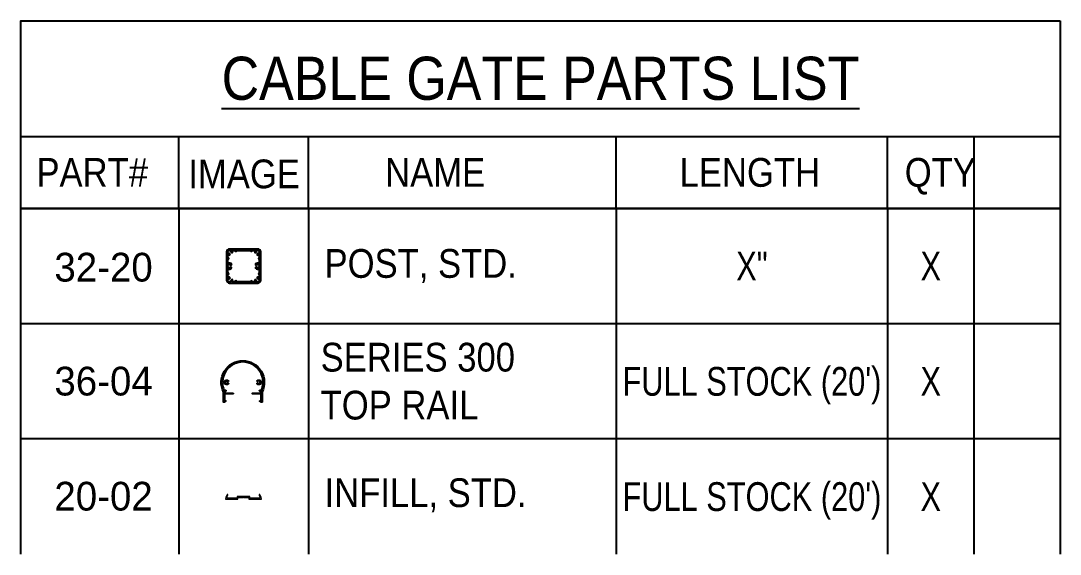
# Model space of a CAD drawing. Header units: inches. Extents: x -333 to 1223, y -450 to 45.
# Drawn here: x 369.2 to 441.5, y -377.6 to -340.5 of the extents above; entities that cross this region are included whole.
import ezdxf
from ezdxf.enums import TextEntityAlignment as Align

# ---------------------------------------------------------------- set-up
doc = ezdxf.new("R2010")
doc.units = ezdxf.units.IN
doc.header["$MEASUREMENT"] = 0
doc.layers.add('NOTES', color=7, linetype='Continuous')
doc.layers.add('PL', color=252, linetype='Continuous')
doc.styles.add('Schedule', font='GOTHIC.TTF', dxfattribs={"width": 0.9})

# ---------------------------------------------------------------- blocks, each defined once
blk = doc.blocks.new('CUSTOM TITLE-GATE-CABLE')
for p, q in [((0, -8.037), (66.27, -8.037)), ((10.993, -13.055), (10.993, -8.037)), ((19.993, -13.055), (19.993, -8.037)), ((41.402, -13.055), (41.402, -8.037)), ((60.27, -13.055), (60.27, -8.037)), ((66.27, -8.037), (66.27, -13.055)), ((66.27, -8.037), (72.27, -8.037)), ((0, -13.055), (66.27, -13.055))]:
    blk.add_line(p, q)
for points in [[(72.27, -13.055), (0, -13.055), (0, 0), (72.27, 0)], [(72.27, 0), (72.27, -13.055)], [(0, -13.055), (72.27, -13.055)]]:
    blk.add_lwpolyline(points)
at = {"layer": 'NOTES', "style": 'Schedule'}
for s, insert, char_height, width, attachment_point in [('{\\LCABLE GATE PARTS LIST}', (36.135, -4.019), 3, 72.26994, 5), ('PART#', (1.089, -9.544), 2, 9.47747, 1), ('IMAGE', (11.651, -9.649), 2, 9.47747, 1), ('NAME', (25.332, -9.544), 2, 9.47747, 1), ('LENGTH', (45.808, -9.544), 2, 9.47747, 1), ('QTY', (61.46, -9.544), 2, 9.47747, 1)]:
    blk.add_mtext(s, dxfattribs=dict(at, insert=insert, char_height=char_height, width=width, attachment_point=attachment_point))
blk = doc.blocks.new('32-20-BLOCK-1')
for p, q in [((72.27, 0), (0, 0)), ((0, -8.015), (0, 0)), ((10.993, 0), (10.993, -8.015)), ((19.993, 0), (19.993, -8.015)), ((41.402, 0), (41.402, -8.015)), ((60.27, 0), (60.27, -8.015)), ((66.27, 0), (66.27, -8.015)), ((72.27, 0), (72.27, -8.015))]:
    blk.add_line(p, q)
for points in [[(16.476, -5.195, 0.414214), (16.681, -4.99), (16.681, -3.024, 0.414214), (16.476, -2.819), (14.51, -2.819, 0.414214), (14.305, -3.024), (14.305, -4.99, 0.414214), (14.51, -5.195)], [(14.658, -4.161, 1), (14.59, -4.091, -2.347638), (14.59, -3.924, 1), (14.658, -3.854, 0.336086), (14.402, -3.824), (14.402, -3.53, 1), (14.402, -3.414), (14.402, -3.208, 0.128578), (14.506, -3.237, 1), (14.508, -3.14, -2.347638), (14.626, -3.022, 1), (14.723, -3.02, 0.128578), (14.694, -2.916), (14.9, -2.916, 1), (15.015, -2.916), (15.405, -2.916), (15.414, -2.926), (15.424, -2.916), (15.562, -2.916), (15.572, -2.926), (15.582, -2.916), (15.971, -2.916, 1), (16.087, -2.916), (16.293, -2.916, 0.128578), (16.263, -3.02, 1), (16.36, -3.022, -2.347638), (16.478, -3.14, 1), (16.48, -3.237, 0.128578), (16.584, -3.208), (16.584, -3.414, 1), (16.584, -3.53), (16.584, -3.824, 0.336086), (16.329, -3.854, 1), (16.396, -3.924, -2.347638), (16.396, -4.091, 1), (16.329, -4.161, 0.336086), (16.584, -4.191), (16.584, -4.485, 1), (16.584, -4.601), (16.584, -4.807, 0.128578), (16.48, -4.777, 1), (16.478, -4.874, -2.347638), (16.36, -4.993, 1), (16.263, -4.995, 0.128578), (16.293, -5.098), (16.087, -5.098, 1), (15.971, -5.098), (15.015, -5.098, 1), (14.9, -5.098), (14.694, -5.098, 0.128578), (14.723, -4.995, 1), (14.626, -4.993, -2.347638), (14.508, -4.874, 1), (14.506, -4.777, 0.128578), (14.402, -4.807), (14.402, -4.601, 1), (14.402, -4.485), (14.402, -4.191, 0.336086)]]:
    blk.add_lwpolyline(points, format="xyb", close=True)
at = {"layer": 'NOTES', "style": 'Schedule'}
blk.add_text('32-20', height=2, dxfattribs=at).set_placement((5.755, -4.081), align=Align.MIDDLE_CENTER)
at = {"layer": 'NOTES', "insert": (21.12, -4.007), "char_height": 2, "width": 16.70677, "attachment_point": 4, "style": 'Schedule'}
blk.add_mtext('POST, STD.', dxfattribs=at)
at = {"layer": 'NOTES', "style": 'Schedule', "width": 0.8}
for tag, p in [('LEN', (50.836, -4.007)), ('QTY', (63.27, -4.007))]:
    blk.add_attdef(tag, text='', height=2, dxfattribs=at).set_placement(p, align=Align.MIDDLE_CENTER)
blk = doc.blocks.new('36-04-BLOCK-1')
for p, q in [((72.27, 0), (0, 0)), ((0, -8.015), (0, 0)), ((10.993, 0), (10.993, -8.015)), ((19.993, 0), (19.993, -8.015)), ((41.402, 0), (41.402, -8.015)), ((60.27, 0), (60.27, -8.015)), ((66.27, 0), (66.27, -8.015)), ((72.27, 0), (72.27, -8.015))]:
    blk.add_line(p, q)
blk.add_lwpolyline([(14.247, -5.379), (14.247, -5.379, -0.414214), (14.223, -5.404), (14.161, -5.404, 0.57735), (14.153, -5.419), (14.171, -5.451, -0.57735), (14.162, -5.466), (14.106, -5.466, -0.414214), (14.096, -5.456), (14.096, -5.13), (14.111, -5.115), (14.096, -5.1), (14.096, -4.751, -0.559065), (15.435, -2.574, -0.559065), (16.773, -4.751), (16.773, -5.1), (16.758, -5.115), (16.773, -5.13), (16.773, -5.456, -0.414214), (16.763, -5.466), (16.707, -5.466, -0.57735), (16.699, -5.451), (16.717, -5.419, 0.57735), (16.709, -5.404), (16.647, -5.404, -0.414214), (16.622, -5.379), (16.622, -5.379, -0.414214), (16.647, -5.354), (16.701, -5.354, 0.414214), (16.711, -5.344), (16.711, -4.894, 0.414214), (16.701, -4.884), (16.287, -4.884), (16.272, -4.869), (16.257, -4.884), (16.133, -4.884, -0.414214), (16.103, -4.854), (16.103, -4.852, -0.414214), (16.133, -4.822), (16.69, -4.822), (16.69, -4.697, 0.414214), (16.68, -4.687), (16.633, -4.687, -0.414214), (16.603, -4.657), (16.603, -4.655, -0.414214), (16.633, -4.625), (16.716, -4.625, 0.305322), (16.745, -4.605, 0.083175), (16.847, -4.149, 0.429981), (16.816, -4.117), (16.733, -4.117, 0.300111), (16.704, -4.135, -0.538201), (16.446, -4.182, -0.485917), (16.453, -4.135), (16.455, -4.134, -0.344881), (16.491, -4.139, 2.48216), (16.491, -4.008, -0.344881), (16.455, -4.013), (16.453, -4.012, -0.485917), (16.446, -3.965, -0.538201), (16.704, -4.012, 0.300111), (16.733, -4.031), (16.816, -4.031, 0.429981), (16.847, -3.998, 0.39862), (15.435, -2.66, 0.39862), (14.023, -3.998, 0.429981), (14.054, -4.031), (14.067, -4.031, -1), (14.077, -4.031), (14.091, -4.031, -1), (14.1, -4.031), (14.137, -4.031, 0.300111), (14.166, -4.012, -0.538201), (14.424, -3.965, -0.485917), (14.417, -4.012), (14.415, -4.013, -0.344881), (14.378, -4.008, 2.48216), (14.378, -4.139, -0.344881), (14.415, -4.134), (14.417, -4.135, -0.485917), (14.424, -4.182, -0.538201), (14.166, -4.135, 0.300111), (14.137, -4.117), (14.054, -4.117, 0.429981), (14.023, -4.149, 0.083175), (14.125, -4.605, 0.305322), (14.153, -4.625), (14.236, -4.625, -0.414214), (14.266, -4.655), (14.266, -4.657, -0.414214), (14.236, -4.687), (14.19, -4.687, 0.414214), (14.18, -4.697), (14.18, -4.822), (14.736, -4.822, -0.414214), (14.766, -4.852), (14.766, -4.854, -0.414214), (14.736, -4.884), (14.612, -4.884), (14.597, -4.869), (14.582, -4.884), (14.168, -4.884, 0.414214), (14.158, -4.894), (14.158, -5.344, 0.414214), (14.168, -5.354), (14.223, -5.354, -0.414214)], format="xyb", close=True)
at = {"layer": 'NOTES', "style": 'Schedule'}
blk.add_text('36-04', height=2, dxfattribs=at).set_placement((5.755, -3.99), align=Align.MIDDLE_CENTER)
at = {"layer": 'NOTES', "insert": (20.847, -4.007), "char_height": 2, "width": 16.94967, "attachment_point": 4, "style": 'Schedule'}
blk.add_mtext('SERIES 300 TOP RAIL', dxfattribs=at)
at = {"layer": 'NOTES', "style": 'Schedule', "width": 0.8}
for tag, p in [('LEN', (50.836, -4.007)), ('QTY', (63.27, -4.007))]:
    blk.add_attdef(tag, text='', height=2, dxfattribs=at).set_placement(p, align=Align.MIDDLE_CENTER)
blk = doc.blocks.new('20-02-BLOCK-1')
for p, q in [((72.27, 0), (0, 0)), ((0, -8.015), (0, 0)), ((10.993, 0), (10.993, -8.015)), ((19.993, 0), (19.993, -8.015)), ((41.402, 0), (41.402, -8.015)), ((60.27, 0), (60.27, -8.015)), ((66.27, 0), (66.27, -8.015)), ((72.27, 0), (72.27, -8.015))]:
    blk.add_line(p, q)
at = {"lineweight": 0}
blk.add_lwpolyline([(14.359, -3.985, -0.131652), (14.36, -3.98), (14.4, -3.911, 0.57735), (14.374, -3.866), (14.371, -3.866, 0.267949), (14.345, -3.881), (14.248, -4.05, 0.131652), (14.247, -4.055), (14.247, -4.058, 0.414214), (14.262, -4.073), (14.27, -4.073, -0.414214), (14.297, -4.1), (14.297, -4.101, -0.414214), (14.27, -4.128), (14.261, -4.128, 0.414214), (14.232, -4.157), (14.232, -4.159, 0.414214), (14.261, -4.188), (15.092, -4.188, 0.414214), (15.102, -4.178), (15.102, -4.073, -0.414214), (15.112, -4.063), (15.469, -4.063), (15.484, -4.048), (15.469, -4.063), (15.484, -4.048), (15.499, -4.063), (15.484, -4.048), (15.499, -4.063), (15.857, -4.063, -0.414214), (15.867, -4.073), (15.867, -4.178, 0.414214), (15.877, -4.188), (16.708, -4.188, 0.414214), (16.737, -4.159), (16.737, -4.157, 0.414214), (16.708, -4.128), (16.699, -4.128, -0.414214), (16.672, -4.101), (16.672, -4.1, -0.414214), (16.699, -4.073), (16.707, -4.073, 0.414214), (16.722, -4.058), (16.722, -4.055, 0.131652), (16.72, -4.05), (16.623, -3.881, 0.267949), (16.597, -3.866), (16.595, -3.866, 0.57735), (16.569, -3.911), (16.608, -3.983, -0.127612), (16.61, -3.988), (16.61, -4.108, -0.414214), (16.6, -4.118), (15.939, -4.118, -0.414214), (15.929, -4.108), (15.929, -4.003, 0.414214), (15.919, -3.993), (15.41, -3.993), (15.408, -3.993, 1), (15.403, -3.993), (15.398, -3.993, 1), (15.393, -3.993), (15.39, -3.993), (15.049, -3.993, 0.414214), (15.039, -4.003), (15.039, -4.108, -0.414214), (15.029, -4.118), (14.369, -4.118, -0.414214), (14.359, -4.108), (14.359, -3.985, -0.131652), (14.36, -3.98)], format="xyb", dxfattribs=at)
at = {"layer": 'NOTES', "style": 'Schedule'}
blk.add_text('20-02', height=2, dxfattribs=at).set_placement((5.755, -3.979), align=Align.MIDDLE_CENTER)
at = {"layer": 'NOTES', "insert": (21.12, -3.923), "char_height": 2, "width": 16.70677, "attachment_point": 4, "style": 'Schedule'}
blk.add_mtext('INFILL, STD.', dxfattribs=at)
at = {"layer": 'NOTES', "style": 'Schedule', "width": 0.8}
for tag, p in [('LEN', (50.836, -4.007)), ('QTY', (63.27, -4.007))]:
    blk.add_attdef(tag, text='', height=2, dxfattribs=at).set_placement(p, align=Align.MIDDLE_CENTER)

msp = doc.modelspace()

# ---------------------------------------------------------------- block references
at = {"layer": 'PL'}
msp.add_blockref('CUSTOM TITLE-GATE-CABLE', (369.23035, -340.54902), dxfattribs=at)
for name, p, values in [('32-20-BLOCK-1', (369.23035, -353.60383), {'LEN': 'X"', 'QTY': 'X'}), ('36-04-BLOCK-1', (369.23035, -361.61837), {'LEN': "FULL STOCK (20')", 'QTY': 'X'}), ('20-02-BLOCK-1', (369.23035, -369.63292), {'LEN': "FULL STOCK (20')", 'QTY': 'X'})]:
    msp.add_blockref(name, p, dxfattribs=at).add_auto_attribs(values)

doc.saveas('drawing.dxf')
